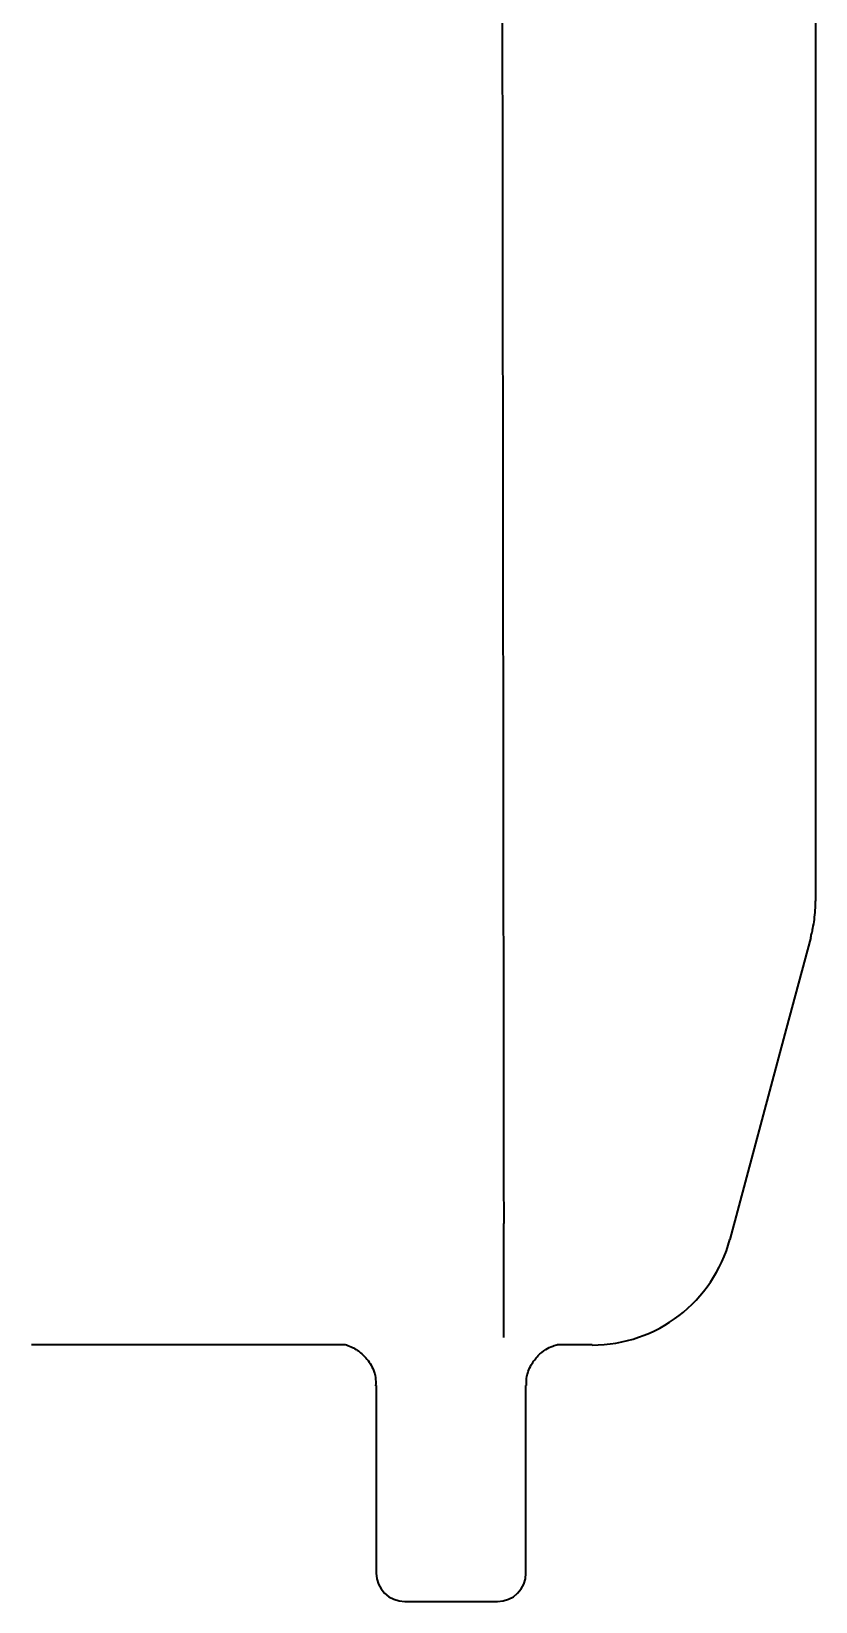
# Model space of a CAD drawing. Extents: x 5819 to 10669, y -850 to 3886.
# Drawn here: x 8629.5 to 8684.5, y 3192.5 to 3302.7 of the extents above; entities that cross this region are included whole.
import ezdxf

# ---------------------------------------------------------------- set-up
doc = ezdxf.new("R2010")
doc.units = 0
doc.header["$LTSCALE"] = 5
doc.layers.add('1', color=7, linetype='CONTINUOUS', true_color=0xffffff)

msp = doc.modelspace()

# ---------------------------------------------------------------- linework, layer by layer
at = {"layer": '1', "color": 7, "linetype": 'Continuous', "lineweight": 35}
for p, q in [((8684.47, 3320.62), (8684.47, 3241.72)), ((8684.13, 3239.11), (8682.41, 3232.7)), ((8682.41, 3232.7), (8678.46, 3217.94)), ((8630.78, 3210.53), (8629.46, 3210.53)), ((8641.66, 3210.53), (8637.71, 3210.53)), ((8651.42, 3210.53), (8648.59, 3210.53)), ((8668.8, 3210.53), (8666.41, 3210.53)), ((8653.65, 3207.68), (8653.65, 3194.53)), ((8664.15, 3194.53), (8664.15, 3207.68)), ((8655.65, 3192.53), (8662.15, 3192.53))]:
    msp.add_line(p, q, dxfattribs=at)
for centre, start, end in [((8655.65, 3194.53), 180, 270), ((8662.15, 3194.53), 270, 0)]:
    msp.add_arc(centre, 2, start, end, dxfattribs=at)
for centre, major_axis, ratio, start_param, end_param in [((8679.48, 3241.05), (0.44, 10.02), 0.496953, -1.486606, -1.482009), ((8668.8, 3220.53), (-6.09, 7.94), 0.999758, 2.487211, 3.795974)]:
    msp.add_ellipse(centre, major_axis=major_axis, ratio=ratio, start_param=start_param, end_param=end_param, dxfattribs=at)
for points, degree in [([(8662.43, 3351.54), (8662.59, 3219.05)], 1), ([(8662.59, 3211.05), (8662.59, 3211.05), (8662.59, 3211.09), (8662.59, 3211.21), (8662.59, 3211.41), (8662.59, 3211.68), (8662.59, 3212.03), (8662.59, 3212.43), (8662.59, 3212.9), (8662.59, 3213.43), (8662.59, 3214.01), (8662.59, 3214.64), (8662.59, 3215.31), (8662.59, 3216.01), (8662.59, 3216.74), (8662.59, 3217.5), (8662.59, 3218.27), (8662.59, 3218.79), (8662.59, 3219.05)], 3)]:
    msp.add_open_spline(points, degree=degree, dxfattribs=at)
for points, knots in [([(8684.13, 3239.11), (8684.14, 3239.14), (8684.15, 3239.16), (8684.16, 3239.22), (8684.18, 3239.3), (8684.22, 3239.48), (8684.26, 3239.64), (8684.32, 3239.96), (8684.36, 3240.17), (8684.44, 3240.81), (8684.47, 3241.24), (8684.47, 3241.68)], [0, 0, 0, 0, 0.03125, 0.03125, 0.0625, 0.125, 0.25, 0.25, 0.5, 0.5, 1, 1, 1, 1]), ([(8637.71, 3210.53), (8637.7, 3210.53), (8637.69, 3210.53), (8637.67, 3210.53), (8637.64, 3210.53), (8637.62, 3210.53), (8637.6, 3210.53), (8637.58, 3210.53), (8637.56, 3210.53), (8637.53, 3210.53), (8637.51, 3210.53), (8637.49, 3210.53), (8637.47, 3210.53), (8637.44, 3210.53), (8637.42, 3210.53), (8637.4, 3210.53), (8637.37, 3210.53), (8637.35, 3210.53), (8637.32, 3210.53), (8637.3, 3210.53), (8637.28, 3210.53), (8637.25, 3210.53), (8637.23, 3210.53), (8637.2, 3210.53), (8637.18, 3210.53), (8637.15, 3210.53), (8637.13, 3210.53), (8637.1, 3210.53), (8637.08, 3210.53), (8637.05, 3210.53), (8637.03, 3210.53), (8637, 3210.53), (8636.98, 3210.53), (8636.95, 3210.53), (8636.92, 3210.53), (8636.9, 3210.53), (8636.87, 3210.53), (8636.85, 3210.53), (8636.82, 3210.53), (8636.79, 3210.53), (8636.77, 3210.53), (8636.74, 3210.53), (8636.71, 3210.53), (8636.69, 3210.53), (8636.66, 3210.53), (8636.63, 3210.53), (8636.6, 3210.53), (8636.58, 3210.53), (8636.55, 3210.53), (8636.52, 3210.53), (8636.49, 3210.53), (8636.47, 3210.53), (8636.44, 3210.53), (8636.41, 3210.53), (8636.26, 3210.53), (8635.99, 3210.53), (8635.57, 3210.53), (8635.14, 3210.53), (8634.69, 3210.53), (8634.23, 3210.53), (8633.75, 3210.53), (8633.27, 3210.53), (8632.91, 3210.53), (8632.69, 3210.53), (8632.6, 3210.53), (8632.52, 3210.53), (8632.43, 3210.53), (8632.34, 3210.53), (8632.26, 3210.53), (8632.17, 3210.53), (8632.08, 3210.53), (8632, 3210.53), (8631.91, 3210.53), (8631.82, 3210.53), (8631.74, 3210.53), (8631.65, 3210.53), (8631.56, 3210.53), (8631.47, 3210.53), (8631.39, 3210.53), (8631.3, 3210.53), (8631.21, 3210.53), (8631.13, 3210.53), (8631.04, 3210.53), (8630.95, 3210.53), (8630.87, 3210.53), (8630.81, 3210.53), (8630.78, 3210.53)], [0, 0, 0, 0, 0.005051, 0.010095, 0.015132, 0.02016, 0.025182, 0.030196, 0.035203, 0.040202, 0.045195, 0.05018, 0.055158, 0.060129, 0.065092, 0.070049, 0.074999, 0.079942, 0.084878, 0.089807, 0.094729, 0.099644, 0.104553, 0.109455, 0.11435, 0.119238, 0.124119, 0.128994, 0.133862, 0.138723, 0.143578, 0.148426, 0.153268, 0.158102, 0.162931, 0.167752, 0.172567, 0.177376, 0.182177, 0.186973, 0.191761, 0.196544, 0.201319, 0.206088, 0.210851, 0.215607, 0.220356, 0.225099, 0.229835, 0.234565, 0.239288, 0.244004, 0.248714, 0.253418, 0.258115, 0.322508, 0.38599, 0.44855, 0.510167, 0.573423, 0.635913, 0.697625, 0.75855, 0.769227, 0.779887, 0.790529, 0.801154, 0.811762, 0.822353, 0.832927, 0.843485, 0.854026, 0.864551, 0.87506, 0.885553, 0.89603, 0.906492, 0.916939, 0.92737, 0.937788, 0.948191, 0.958579, 0.968954, 0.979316, 0.989664, 1, 1, 1, 1]), ([(8648.59, 3210.53), (8648.58, 3210.53), (8648.55, 3210.53), (8648.51, 3210.53), (8648.46, 3210.53), (8648.42, 3210.53), (8648.38, 3210.53), (8648.33, 3210.53), (8648.29, 3210.53), (8648.25, 3210.53), (8648.2, 3210.53), (8648.16, 3210.53), (8648.12, 3210.53), (8648.07, 3210.53), (8648.03, 3210.53), (8647.99, 3210.53), (8647.94, 3210.53), (8647.9, 3210.53), (8647.86, 3210.53), (8647.81, 3210.53), (8647.77, 3210.53), (8647.72, 3210.53), (8647.68, 3210.53), (8647.64, 3210.53), (8647.59, 3210.53), (8647.55, 3210.53), (8647.51, 3210.53), (8647.46, 3210.53), (8647.42, 3210.53), (8647.38, 3210.53), (8647.33, 3210.53), (8647.29, 3210.53), (8647.25, 3210.53), (8647.2, 3210.53), (8647.16, 3210.53), (8647.12, 3210.53), (8647.07, 3210.53), (8647.03, 3210.53), (8646.99, 3210.53), (8646.94, 3210.53), (8646.9, 3210.53), (8646.86, 3210.53), (8646.81, 3210.53), (8646.77, 3210.53), (8646.73, 3210.53), (8646.68, 3210.53), (8646.64, 3210.53), (8646.45, 3210.53), (8646.1, 3210.53), (8645.62, 3210.53), (8645.14, 3210.53), (8644.68, 3210.53), (8644.23, 3210.53), (8643.8, 3210.53), (8643.39, 3210.53), (8643.1, 3210.53), (8642.93, 3210.53), (8642.88, 3210.53), (8642.82, 3210.53), (8642.76, 3210.53), (8642.71, 3210.53), (8642.65, 3210.53), (8642.6, 3210.53), (8642.54, 3210.53), (8642.49, 3210.53), (8642.44, 3210.53), (8642.38, 3210.53), (8642.33, 3210.53), (8642.28, 3210.53), (8642.23, 3210.53), (8642.18, 3210.53), (8642.13, 3210.53), (8642.08, 3210.53), (8642.03, 3210.53), (8641.98, 3210.53), (8641.93, 3210.53), (8641.89, 3210.53), (8641.84, 3210.53), (8641.8, 3210.53), (8641.75, 3210.53), (8641.71, 3210.53), (8641.68, 3210.53), (8641.66, 3210.53)], [0, 0, 0, 0, 0.005159, 0.010321, 0.015487, 0.020656, 0.025829, 0.031005, 0.036185, 0.041369, 0.046557, 0.051749, 0.056944, 0.062143, 0.067347, 0.072554, 0.077765, 0.08298, 0.088199, 0.093423, 0.09865, 0.103882, 0.109118, 0.114358, 0.119602, 0.124851, 0.130103, 0.135361, 0.140622, 0.145888, 0.151158, 0.156433, 0.161712, 0.166996, 0.172284, 0.177577, 0.182874, 0.188176, 0.193482, 0.198793, 0.204108, 0.209428, 0.214753, 0.220082, 0.225416, 0.230755, 0.236098, 0.241446, 0.302414, 0.36414, 0.426616, 0.489829, 0.551404, 0.613953, 0.677452, 0.741888, 0.751493, 0.761122, 0.770777, 0.780457, 0.790162, 0.799893, 0.809649, 0.81943, 0.829237, 0.839069, 0.848927, 0.85881, 0.86872, 0.878655, 0.888617, 0.898605, 0.90862, 0.918661, 0.92873, 0.938826, 0.94895, 0.959102, 0.969283, 0.979492, 0.989731, 1, 1, 1, 1]), ([(8651.4, 3210.57), (8651.42, 3210.57), (8651.55, 3210.54), (8651.99, 3210.38), (8652.63, 3209.98), (8653.27, 3209.25), (8653.62, 3208.41), (8653.62, 3207.87), (8653.6, 3207.67)], [0, 0, 0, 0, 0.0242, 0.145809, 0.344382, 0.596733, 0.855, 1, 1, 1, 1]), ([(8664.2, 3207.68), (8664.18, 3207.85), (8664.17, 3208.35), (8664.46, 3209.1), (8664.96, 3209.77), (8665.5, 3210.21), (8665.98, 3210.45), (8666.31, 3210.55), (8666.41, 3210.58), (8666.42, 3210.58)], [0, 0, 0, 0, 0.126249, 0.374116, 0.574378, 0.743392, 0.883434, 0.987442, 1, 1, 1, 1])]:
    msp.add_open_spline(points, degree=3, knots=knots, dxfattribs=at)

doc.saveas('drawing.dxf')
